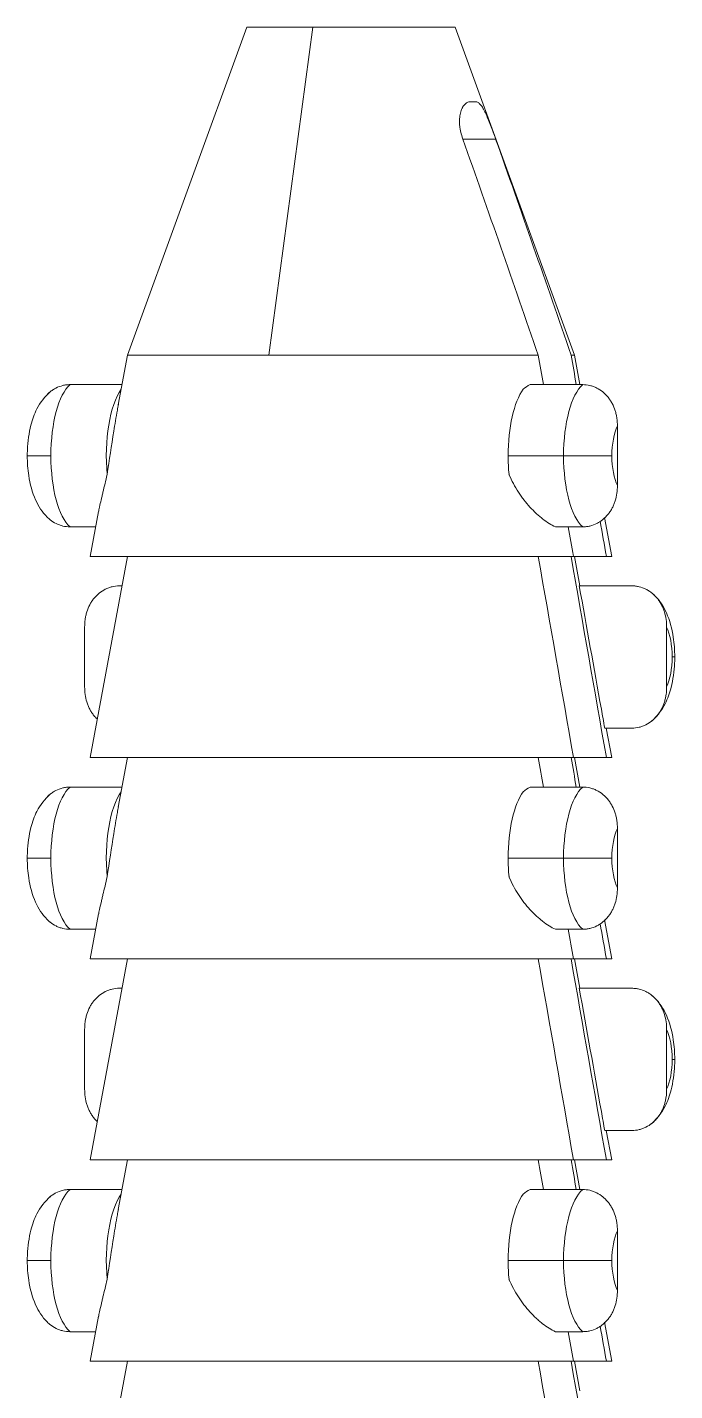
# Model space of a CAD drawing. Header units: millimetres. Extents: x 2433 to 4809, y -10272 to -6912.
# Drawn here: x 3205.94 to 3214.63, y -7161.24 to -7142.94 of the extents above; entities that cross this region are included whole.
import ezdxf

# ---------------------------------------------------------------- set-up
doc = ezdxf.new("R2010")
doc.units = ezdxf.units.MM

msp = doc.modelspace()

# ---------------------------------------------------------------- linework, layer by layer
at = {"linetype": 'Continuous', "lineweight": 18, "extrusion": (-1.22465e-16, -1, 0)}
for p, q in [((3208.886, -7142.942), (3207.286, -7147.342)), ((3208.886, -7142.942), (3209.772, -7142.942)), ((3211.686, -7142.942), (3209.772, -7142.942)), ((3213.286, -7147.342), (3211.686, -7142.942)), ((3211.887, -7143.942), (3211.961, -7143.942)), ((3207.286, -7147.342), (3207.163, -7148.007)), ((3207.286, -7147.342), (3209.184, -7147.342)), ((3209.184, -7147.342), (3212.799, -7147.342)), ((3213.286, -7147.342), (3213.24, -7147.342)), ((3213.359, -7147.738), (3213.286, -7147.342)), ((3206.514, -7147.738), (3207.213, -7147.738)), ((3213.397, -7147.738), (3212.689, -7147.738)), ((3213.862, -7149.092), (3213.862, -7148.292)), ((3206.898, -7149.44), (3206.786, -7150.042)), ((3213.786, -7150.042), (3213.689, -7149.519)), ((3206.514, -7149.646), (3206.859, -7149.646)), ((3213.397, -7149.646), (3213.031, -7149.646)), ((3206.786, -7150.042), (3213.273, -7150.042)), ((3207.286, -7150.042), (3206.786, -7152.742)), ((3213.273, -7150.042), (3213.714, -7150.042)), ((3213.359, -7150.438), (3213.286, -7150.042)), ((3213.786, -7150.042), (3213.714, -7150.042)), ((3207.176, -7150.438), (3207.213, -7150.438)), ((3214.058, -7150.438), (3213.35, -7150.438)), ((3206.711, -7150.992), (3206.711, -7151.792)), ((3214.523, -7150.992), (3214.523, -7151.792)), ((3214.058, -7152.346), (3213.692, -7152.346)), ((3213.786, -7152.742), (3213.713, -7152.346)), ((3206.786, -7152.742), (3213.273, -7152.742)), ((3207.286, -7152.742), (3207.163, -7153.407)), ((3213.273, -7152.742), (3213.714, -7152.742)), ((3213.359, -7153.138), (3213.286, -7152.742)), ((3213.786, -7152.742), (3213.714, -7152.742)), ((3206.514, -7153.138), (3207.213, -7153.138)), ((3213.397, -7153.138), (3212.689, -7153.138)), ((3213.862, -7154.492), (3213.862, -7153.692)), ((3206.898, -7154.84), (3206.786, -7155.442)), ((3213.786, -7155.442), (3213.689, -7154.919)), ((3206.514, -7155.046), (3206.859, -7155.046)), ((3213.397, -7155.046), (3213.031, -7155.046)), ((3207.286, -7155.442), (3206.786, -7158.142)), ((3206.786, -7155.442), (3213.273, -7155.442)), ((3213.273, -7155.442), (3213.714, -7155.442)), ((3213.359, -7155.838), (3213.286, -7155.442)), ((3213.786, -7155.442), (3213.714, -7155.442)), ((3207.176, -7155.838), (3207.213, -7155.838)), ((3214.058, -7155.838), (3213.35, -7155.838)), ((3206.711, -7156.392), (3206.711, -7157.192)), ((3214.523, -7156.392), (3214.523, -7157.192)), ((3214.058, -7157.746), (3213.692, -7157.746)), ((3213.786, -7158.142), (3213.713, -7157.746)), ((3206.786, -7158.142), (3213.273, -7158.142)), ((3207.286, -7158.142), (3207.163, -7158.807)), ((3213.273, -7158.142), (3213.714, -7158.142)), ((3213.359, -7158.538), (3213.286, -7158.142)), ((3213.786, -7158.142), (3213.714, -7158.142)), ((3206.514, -7158.538), (3207.213, -7158.538)), ((3213.397, -7158.538), (3212.689, -7158.538)), ((3213.862, -7159.892), (3213.862, -7159.092)), ((3206.898, -7160.24), (3206.786, -7160.842)), ((3213.786, -7160.842), (3213.689, -7160.319)), ((3206.514, -7160.446), (3206.859, -7160.446)), ((3213.397, -7160.446), (3213.031, -7160.446)), ((3207.286, -7160.842), (3206.786, -7163.542)), ((3206.786, -7160.842), (3213.273, -7160.842)), ((3213.273, -7160.842), (3213.714, -7160.842)), ((3213.359, -7161.238), (3213.286, -7160.842)), ((3213.786, -7160.842), (3213.714, -7160.842))]:
    msp.add_line(p, q, dxfattribs=at)
at = {"linetype": 'Continuous', "lineweight": 13, "extrusion": (-1.22465e-16, -1, 0)}
for p, q in [((3209.772, -7142.942), (3209.184, -7147.342)), ((3211.787, -7144.442), (3212.228, -7144.442)), ((3206.257, -7148.692), (3205.941, -7148.692)), ((3213.139, -7148.692), (3212.395, -7148.692)), ((3213.139, -7148.692), (3213.788, -7148.692)), ((3214.632, -7151.392), (3214.597, -7151.392)), ((3206.257, -7154.092), (3205.941, -7154.092)), ((3213.139, -7154.092), (3212.395, -7154.092)), ((3213.139, -7154.092), (3213.788, -7154.092)), ((3214.632, -7156.792), (3214.597, -7156.792)), ((3206.257, -7159.492), (3205.941, -7159.492)), ((3213.139, -7159.492), (3212.395, -7159.492)), ((3213.139, -7159.492), (3213.788, -7159.492))]:
    msp.add_line(p, q, dxfattribs=at)
at = {"linetype": 'Continuous', "lineweight": 13}
for centre, major_axis, start_param, end_param in [((3206.625, -7148.692), (0, 1), 0.304693, 1.570796), ((3213.507, -7148.692), (0, -1), 3.446285, 4.712389), ((3213.972, -7148.692), (0, 0.5), 0.643501, 1.570796), ((3206.625, -7148.692), (0, 1), 1.570796, 2.8369), ((3213.507, -7148.692), (0, -1), 4.712389, 5.978493), ((3213.972, -7148.692), (0, 0.5), 1.570796, 2.498092), ((3214.413, -7151.392), (0, 0.5), 4.712389, 5.639684), ((3214.413, -7151.392), (0, 0.5), 3.785094, 4.712389), ((3206.625, -7154.092), (0, 1), 0.304693, 1.570796), ((3213.507, -7154.092), (0, -1), 3.446285, 4.712389), ((3213.972, -7154.092), (0, 0.5), 0.643501, 1.570796), ((3206.625, -7154.092), (0, 1), 1.570796, 2.8369), ((3213.507, -7154.092), (0, -1), 4.712389, 5.978493), ((3213.972, -7154.092), (0, 0.5), 1.570796, 2.498092), ((3214.413, -7156.792), (0, 0.5), 4.712389, 5.639684), ((3214.413, -7156.792), (0, 0.5), 3.785094, 4.712389), ((3206.625, -7159.492), (0, 1), 0.304693, 1.570796), ((3213.507, -7159.492), (0, -1), 3.446285, 4.712389), ((3213.972, -7159.492), (0, 0.5), 0.643501, 1.570796), ((3206.625, -7159.492), (0, 1), 1.570796, 2.8369), ((3213.507, -7159.492), (0, -1), 4.712389, 5.978493), ((3213.972, -7159.492), (0, 0.5), 1.570796, 2.498092)]:
    msp.add_ellipse(centre, major_axis=major_axis, ratio=0.367425, start_param=start_param, end_param=end_param, dxfattribs=at)
at = {"linetype": 'Continuous', "lineweight": 18}
for centre, start_param, end_param in [((3207.369, -7148.692), 0.468534, 1.82542), ((3212.763, -7148.692), 0.468534, 1.570796), ((3212.763, -7148.692), 1.570796, 1.82542), ((3207.369, -7154.092), 0.468534, 1.82542), ((3212.763, -7154.092), 0.468534, 1.570796), ((3212.763, -7154.092), 1.570796, 1.82542), ((3207.369, -7159.492), 0.468534, 1.82542), ((3212.763, -7159.492), 0.468534, 1.570796), ((3212.763, -7159.492), 1.570796, 1.82542)]:
    msp.add_ellipse(centre, major_axis=(0, 1), ratio=0.367425, start_param=start_param, end_param=end_param, dxfattribs=at)
for points, knots in [([(3211.787, -7144.442), (3211.776, -7144.411), (3211.767, -7144.38), (3211.756, -7144.333), (3211.753, -7144.318), (3211.748, -7144.287), (3211.746, -7144.272), (3211.742, -7144.227), (3211.742, -7144.198), (3211.744, -7144.157), (3211.746, -7144.143), (3211.749, -7144.117), (3211.752, -7144.105), (3211.761, -7144.07), (3211.768, -7144.048), (3211.78, -7144.025), (3211.782, -7144.02), (3211.787, -7144.011), (3211.795, -7143.999), (3211.808, -7143.981), (3211.821, -7143.97), (3211.833, -7143.96), (3211.84, -7143.956), (3211.859, -7143.946), (3211.873, -7143.942), (3211.887, -7143.942)], [0, 0, 0, 0, 0.125, 0.125, 0.1875, 0.1875, 0.25, 0.25, 0.375, 0.375, 0.4375, 0.4375, 0.5, 0.5, 0.625, 0.625, 0.65625, 0.65625, 0.6875, 0.75, 0.8125, 0.8125, 0.875, 0.875, 1, 1, 1, 1]), ([(3211.961, -7143.942), (3211.971, -7143.942), (3211.982, -7143.946), (3211.998, -7143.956), (3212.003, -7143.96), (3212.014, -7143.969), (3212.02, -7143.975), (3212.036, -7143.994), (3212.047, -7144.01), (3212.06, -7144.034), (3212.063, -7144.038), (3212.069, -7144.048), (3212.072, -7144.054), (3212.08, -7144.07), (3212.085, -7144.081), (3212.102, -7144.116), (3212.113, -7144.142), (3212.136, -7144.198), (3212.148, -7144.226), (3212.165, -7144.271), (3212.171, -7144.286), (3212.182, -7144.317), (3212.188, -7144.333), (3212.205, -7144.38), (3212.217, -7144.411), (3212.228, -7144.442)], [0, 0, 0, 0, 0.125, 0.125, 0.1875, 0.1875, 0.25, 0.25, 0.375, 0.375, 0.40625, 0.40625, 0.4375, 0.4375, 0.5, 0.5, 0.625, 0.625, 0.75, 0.75, 0.8125, 0.8125, 0.875, 0.875, 1, 1, 1, 1]), ([(3212.799, -7147.342), (3212.632, -7146.858), (3212.465, -7146.375), (3212.128, -7145.408), (3211.958, -7144.925), (3211.787, -7144.442)], [0, 0, 0, 0, 0.5, 0.5, 1, 1, 1, 1]), ([(3213.24, -7147.342), (3213.073, -7146.858), (3212.906, -7146.375), (3212.569, -7145.408), (3212.399, -7144.925), (3212.228, -7144.442)], [0, 0, 0, 0, 0.5, 0.5, 1, 1, 1, 1]), ([(3206.251, -7147.83), (3206.176, -7147.9), (3206.067, -7148.039), (3205.975, -7148.303), (3205.944, -7148.525), (3205.941, -7148.666), (3205.941, -7148.692)], [0, 0, 0, 0, 0.324438, 0.57909, 0.92177, 1, 1, 1, 1]), ([(3206.212, -7147.865), (3206.222, -7147.855), (3206.232, -7147.846), (3206.256, -7147.827), (3206.269, -7147.817), (3206.29, -7147.803), (3206.297, -7147.799), (3206.312, -7147.791), (3206.319, -7147.787), (3206.355, -7147.769), (3206.386, -7147.758), (3206.433, -7147.746), (3206.449, -7147.743), (3206.482, -7147.739), (3206.498, -7147.738), (3206.514, -7147.738)], [0, 0, 0, 0, 0.1238, 0.1238, 0.269834, 0.269834, 0.34285, 0.34285, 0.415867, 0.415867, 0.707933, 0.707933, 0.853967, 0.853967, 1, 1, 1, 1]), ([(3213.397, -7147.738), (3213.429, -7147.738), (3213.461, -7147.742), (3213.508, -7147.753), (3213.524, -7147.758), (3213.555, -7147.769), (3213.57, -7147.776), (3213.613, -7147.798), (3213.641, -7147.815), (3213.673, -7147.842), (3213.68, -7147.847), (3213.692, -7147.858), (3213.71, -7147.876), (3213.738, -7147.907), (3213.758, -7147.934), (3213.776, -7147.963), (3213.785, -7147.977), (3213.809, -7148.023), (3213.822, -7148.054), (3213.837, -7148.104), (3213.842, -7148.121), (3213.849, -7148.155), (3213.852, -7148.172), (3213.86, -7148.223), (3213.862, -7148.258), (3213.862, -7148.292)], [0, 0, 0, 0, 0.125, 0.125, 0.1875, 0.1875, 0.25, 0.25, 0.375, 0.375, 0.40625, 0.40625, 0.4375, 0.5, 0.5625, 0.5625, 0.625, 0.625, 0.75, 0.75, 0.8125, 0.8125, 0.875, 0.875, 1, 1, 1, 1]), ([(3207.013, -7148.944), (3207.041, -7148.749), (3207.07, -7148.555), (3207.117, -7148.269), (3207.133, -7148.174), (3207.155, -7148.054), (3207.159, -7148.028), (3207.164, -7148.002)], [0, 0, 0, 0, 0.610792, 0.610792, 0.916188, 0.916188, 1, 1, 1, 1]), ([(3205.941, -7148.692), (3205.941, -7148.784), (3205.957, -7148.993), (3206.031, -7149.276), (3206.151, -7149.465), (3206.236, -7149.542), (3206.251, -7149.555)], [0, 0, 0, 0, 0.265804, 0.63008, 0.936974, 1, 1, 1, 1]), ([(3207.013, -7148.944), (3207.003, -7148.986), (3206.994, -7149.027), (3206.975, -7149.105), (3206.966, -7149.143), (3206.952, -7149.198), (3206.948, -7149.215), (3206.94, -7149.251), (3206.936, -7149.268), (3206.924, -7149.319), (3206.916, -7149.35), (3206.905, -7149.405), (3206.9, -7149.428), (3206.896, -7149.45)], [0, 0, 0, 0, 0.207922, 0.207922, 0.415844, 0.415844, 0.519805, 0.519805, 0.623766, 0.623766, 0.831688, 0.831688, 1, 1, 1, 1]), ([(3212.407, -7148.944), (3212.425, -7148.986), (3212.445, -7149.027), (3212.486, -7149.105), (3212.509, -7149.143), (3212.545, -7149.198), (3212.557, -7149.215), (3212.582, -7149.251), (3212.595, -7149.268), (3212.634, -7149.319), (3212.661, -7149.35), (3212.716, -7149.411), (3212.744, -7149.439), (3212.786, -7149.478), (3212.801, -7149.491), (3212.83, -7149.516), (3212.844, -7149.528), (3212.888, -7149.562), (3212.916, -7149.582), (3212.974, -7149.618), (3213.002, -7149.633), (3213.031, -7149.646)], [0, 0, 0, 0, 0.125, 0.125, 0.25, 0.25, 0.3125, 0.3125, 0.375, 0.375, 0.5, 0.5, 0.625, 0.625, 0.6875, 0.6875, 0.75, 0.75, 0.875, 0.875, 1, 1, 1, 1]), ([(3213.862, -7149.092), (3213.862, -7149.162), (3213.853, -7149.23), (3213.827, -7149.313), (3213.822, -7149.329), (3213.808, -7149.361), (3213.794, -7149.392), (3213.777, -7149.421), (3213.763, -7149.443), (3213.758, -7149.45), (3213.748, -7149.463), (3213.743, -7149.47), (3213.717, -7149.503), (3213.693, -7149.527), (3213.655, -7149.558), (3213.642, -7149.568), (3213.621, -7149.581), (3213.614, -7149.586), (3213.599, -7149.594), (3213.592, -7149.598), (3213.555, -7149.616), (3213.525, -7149.627), (3213.478, -7149.639), (3213.462, -7149.642), (3213.429, -7149.645), (3213.413, -7149.646), (3213.397, -7149.646)], [0, 0, 0, 0, 0.25, 0.25, 0.3125, 0.3125, 0.375, 0.4375, 0.4375, 0.46875, 0.46875, 0.5, 0.5, 0.625, 0.625, 0.6875, 0.6875, 0.71875, 0.71875, 0.75, 0.75, 0.875, 0.875, 0.9375, 0.9375, 1, 1, 1, 1]), ([(3206.514, -7149.646), (3206.482, -7149.646), (3206.45, -7149.643), (3206.403, -7149.631), (3206.387, -7149.627), (3206.356, -7149.615), (3206.341, -7149.609), (3206.298, -7149.587), (3206.27, -7149.569), (3206.242, -7149.547), (3206.24, -7149.545), (3206.238, -7149.544)], [0, 0, 0, 0, 0.325322, 0.325322, 0.487983, 0.487983, 0.650644, 0.650644, 0.975967, 0.975967, 1, 1, 1, 1]), ([(3207.176, -7150.438), (3207.143, -7150.438), (3207.111, -7150.442), (3207.064, -7150.453), (3207.049, -7150.458), (3207.018, -7150.469), (3207.003, -7150.476), (3206.959, -7150.498), (3206.931, -7150.515), (3206.899, -7150.542), (3206.893, -7150.547), (3206.88, -7150.558), (3206.862, -7150.576), (3206.834, -7150.607), (3206.814, -7150.634), (3206.796, -7150.663), (3206.787, -7150.677), (3206.763, -7150.723), (3206.75, -7150.754), (3206.735, -7150.804), (3206.731, -7150.821), (3206.723, -7150.855), (3206.72, -7150.872), (3206.713, -7150.923), (3206.711, -7150.958), (3206.711, -7150.992)], [0, 0, 0, 0, 0.125, 0.125, 0.1875, 0.1875, 0.25, 0.25, 0.375, 0.375, 0.40625, 0.40625, 0.4375, 0.5, 0.5625, 0.5625, 0.625, 0.625, 0.75, 0.75, 0.8125, 0.8125, 0.875, 0.875, 1, 1, 1, 1]), ([(3213.35, -7150.438), (3213.449, -7150.989), (3213.548, -7151.541), (3213.662, -7152.177), (3213.677, -7152.261), (3213.692, -7152.346)], [0, 0, 0, 0, 0.866606, 0.866606, 1, 1, 1, 1]), ([(3214.523, -7150.992), (3214.523, -7150.923), (3214.514, -7150.854), (3214.489, -7150.772), (3214.483, -7150.756), (3214.47, -7150.724), (3214.455, -7150.693), (3214.438, -7150.664), (3214.425, -7150.642), (3214.42, -7150.635), (3214.41, -7150.622), (3214.405, -7150.615), (3214.378, -7150.582), (3214.355, -7150.558), (3214.316, -7150.527), (3214.303, -7150.517), (3214.282, -7150.503), (3214.275, -7150.499), (3214.261, -7150.491), (3214.253, -7150.487), (3214.217, -7150.469), (3214.186, -7150.458), (3214.139, -7150.446), (3214.123, -7150.443), (3214.091, -7150.439), (3214.074, -7150.438), (3214.058, -7150.438)], [0, 0, 0, 0, 0.25, 0.25, 0.3125, 0.3125, 0.375, 0.4375, 0.4375, 0.46875, 0.46875, 0.5, 0.5, 0.625, 0.625, 0.6875, 0.6875, 0.71875, 0.71875, 0.75, 0.75, 0.875, 0.875, 0.9375, 0.9375, 1, 1, 1, 1]), ([(3214.632, -7151.392), (3214.632, -7151.301), (3214.616, -7151.092), (3214.541, -7150.809), (3214.421, -7150.62), (3214.337, -7150.543), (3214.322, -7150.53)], [0, 0, 0, 0, 0.265804, 0.63008, 0.936974, 1, 1, 1, 1]), ([(3214.322, -7152.255), (3214.397, -7152.185), (3214.506, -7152.046), (3214.597, -7151.782), (3214.629, -7151.559), (3214.632, -7151.419), (3214.632, -7151.392)], [0, 0, 0, 0, 0.324438, 0.57909, 0.92177, 1, 1, 1, 1]), ([(3206.711, -7151.792), (3206.711, -7151.862), (3206.719, -7151.93), (3206.745, -7152.013), (3206.751, -7152.029), (3206.764, -7152.061), (3206.778, -7152.092), (3206.795, -7152.121), (3206.809, -7152.143), (3206.814, -7152.15), (3206.824, -7152.163), (3206.829, -7152.17), (3206.848, -7152.194), (3206.863, -7152.21), (3206.878, -7152.224)], [0, 0, 0, 0, 0.43042, 0.43042, 0.538024, 0.538024, 0.645629, 0.753234, 0.753234, 0.807037, 0.807037, 0.860839, 0.860839, 1, 1, 1, 1]), ([(3214.058, -7152.346), (3214.091, -7152.346), (3214.123, -7152.343), (3214.17, -7152.331), (3214.185, -7152.327), (3214.216, -7152.315), (3214.231, -7152.309), (3214.275, -7152.287), (3214.302, -7152.269), (3214.335, -7152.243), (3214.341, -7152.238), (3214.353, -7152.226), (3214.372, -7152.209), (3214.399, -7152.178), (3214.419, -7152.151), (3214.438, -7152.122), (3214.447, -7152.107), (3214.47, -7152.062), (3214.483, -7152.03), (3214.499, -7151.981), (3214.503, -7151.964), (3214.511, -7151.93), (3214.514, -7151.913), (3214.521, -7151.862), (3214.523, -7151.827), (3214.523, -7151.792)], [0, 0, 0, 0, 0.125, 0.125, 0.1875, 0.1875, 0.25, 0.25, 0.375, 0.375, 0.40625, 0.40625, 0.4375, 0.5, 0.5625, 0.5625, 0.625, 0.625, 0.75, 0.75, 0.8125, 0.8125, 0.875, 0.875, 1, 1, 1, 1]), ([(3206.212, -7153.265), (3206.222, -7153.255), (3206.232, -7153.246), (3206.256, -7153.227), (3206.269, -7153.217), (3206.29, -7153.203), (3206.297, -7153.199), (3206.312, -7153.191), (3206.319, -7153.187), (3206.355, -7153.169), (3206.386, -7153.158), (3206.433, -7153.146), (3206.449, -7153.143), (3206.482, -7153.139), (3206.498, -7153.138), (3206.514, -7153.138)], [0, 0, 0, 0, 0.1238, 0.1238, 0.269834, 0.269834, 0.34285, 0.34285, 0.415867, 0.415867, 0.707933, 0.707933, 0.853967, 0.853967, 1, 1, 1, 1]), ([(3213.397, -7153.138), (3213.429, -7153.138), (3213.461, -7153.142), (3213.508, -7153.153), (3213.524, -7153.158), (3213.555, -7153.169), (3213.57, -7153.176), (3213.613, -7153.198), (3213.641, -7153.215), (3213.673, -7153.242), (3213.68, -7153.247), (3213.692, -7153.258), (3213.71, -7153.276), (3213.738, -7153.307), (3213.758, -7153.334), (3213.776, -7153.363), (3213.785, -7153.377), (3213.809, -7153.423), (3213.822, -7153.454), (3213.837, -7153.504), (3213.842, -7153.521), (3213.849, -7153.555), (3213.852, -7153.572), (3213.86, -7153.623), (3213.862, -7153.658), (3213.862, -7153.692)], [0, 0, 0, 0, 0.125, 0.125, 0.1875, 0.1875, 0.25, 0.25, 0.375, 0.375, 0.40625, 0.40625, 0.4375, 0.5, 0.5625, 0.5625, 0.625, 0.625, 0.75, 0.75, 0.8125, 0.8125, 0.875, 0.875, 1, 1, 1, 1]), ([(3206.251, -7153.23), (3206.176, -7153.3), (3206.067, -7153.439), (3205.975, -7153.703), (3205.944, -7153.925), (3205.941, -7154.066), (3205.941, -7154.092)], [0, 0, 0, 0, 0.324438, 0.57909, 0.92177, 1, 1, 1, 1]), ([(3207.013, -7154.344), (3207.041, -7154.149), (3207.07, -7153.955), (3207.117, -7153.669), (3207.133, -7153.574), (3207.155, -7153.454), (3207.159, -7153.428), (3207.164, -7153.402)], [0, 0, 0, 0, 0.610792, 0.610792, 0.916188, 0.916188, 1, 1, 1, 1]), ([(3205.941, -7154.092), (3205.941, -7154.184), (3205.957, -7154.393), (3206.031, -7154.676), (3206.151, -7154.865), (3206.236, -7154.942), (3206.251, -7154.955)], [0, 0, 0, 0, 0.265804, 0.63008, 0.936974, 1, 1, 1, 1]), ([(3207.013, -7154.344), (3207.003, -7154.386), (3206.994, -7154.427), (3206.975, -7154.505), (3206.966, -7154.543), (3206.952, -7154.598), (3206.948, -7154.615), (3206.94, -7154.651), (3206.936, -7154.668), (3206.924, -7154.719), (3206.916, -7154.75), (3206.905, -7154.805), (3206.9, -7154.828), (3206.896, -7154.85)], [0, 0, 0, 0, 0.207922, 0.207922, 0.415844, 0.415844, 0.519805, 0.519805, 0.623766, 0.623766, 0.831688, 0.831688, 1, 1, 1, 1]), ([(3212.407, -7154.344), (3212.425, -7154.386), (3212.445, -7154.427), (3212.486, -7154.505), (3212.509, -7154.543), (3212.545, -7154.598), (3212.557, -7154.615), (3212.582, -7154.651), (3212.595, -7154.668), (3212.634, -7154.719), (3212.661, -7154.75), (3212.716, -7154.811), (3212.744, -7154.839), (3212.786, -7154.878), (3212.801, -7154.891), (3212.83, -7154.916), (3212.844, -7154.928), (3212.888, -7154.962), (3212.916, -7154.982), (3212.974, -7155.018), (3213.002, -7155.033), (3213.031, -7155.046)], [0, 0, 0, 0, 0.125, 0.125, 0.25, 0.25, 0.3125, 0.3125, 0.375, 0.375, 0.5, 0.5, 0.625, 0.625, 0.6875, 0.6875, 0.75, 0.75, 0.875, 0.875, 1, 1, 1, 1]), ([(3213.862, -7154.492), (3213.862, -7154.562), (3213.853, -7154.63), (3213.827, -7154.713), (3213.822, -7154.729), (3213.808, -7154.761), (3213.794, -7154.792), (3213.777, -7154.821), (3213.763, -7154.843), (3213.758, -7154.85), (3213.748, -7154.863), (3213.743, -7154.87), (3213.717, -7154.903), (3213.693, -7154.927), (3213.655, -7154.958), (3213.642, -7154.968), (3213.621, -7154.981), (3213.614, -7154.986), (3213.599, -7154.994), (3213.592, -7154.998), (3213.555, -7155.016), (3213.525, -7155.027), (3213.478, -7155.039), (3213.462, -7155.042), (3213.429, -7155.045), (3213.413, -7155.046), (3213.397, -7155.046)], [0, 0, 0, 0, 0.25, 0.25, 0.3125, 0.3125, 0.375, 0.4375, 0.4375, 0.46875, 0.46875, 0.5, 0.5, 0.625, 0.625, 0.6875, 0.6875, 0.71875, 0.71875, 0.75, 0.75, 0.875, 0.875, 0.9375, 0.9375, 1, 1, 1, 1]), ([(3206.514, -7155.046), (3206.482, -7155.046), (3206.45, -7155.043), (3206.403, -7155.031), (3206.387, -7155.027), (3206.356, -7155.015), (3206.341, -7155.009), (3206.298, -7154.987), (3206.27, -7154.969), (3206.242, -7154.947), (3206.24, -7154.945), (3206.238, -7154.944)], [0, 0, 0, 0, 0.325322, 0.325322, 0.487983, 0.487983, 0.650644, 0.650644, 0.975967, 0.975967, 1, 1, 1, 1]), ([(3207.176, -7155.838), (3207.143, -7155.838), (3207.111, -7155.842), (3207.064, -7155.853), (3207.049, -7155.858), (3207.018, -7155.869), (3207.003, -7155.876), (3206.959, -7155.898), (3206.931, -7155.915), (3206.899, -7155.942), (3206.893, -7155.947), (3206.88, -7155.958), (3206.862, -7155.976), (3206.834, -7156.007), (3206.814, -7156.034), (3206.796, -7156.063), (3206.787, -7156.077), (3206.763, -7156.123), (3206.75, -7156.154), (3206.735, -7156.204), (3206.731, -7156.221), (3206.723, -7156.255), (3206.72, -7156.272), (3206.713, -7156.323), (3206.711, -7156.358), (3206.711, -7156.392)], [0, 0, 0, 0, 0.125, 0.125, 0.1875, 0.1875, 0.25, 0.25, 0.375, 0.375, 0.40625, 0.40625, 0.4375, 0.5, 0.5625, 0.5625, 0.625, 0.625, 0.75, 0.75, 0.8125, 0.8125, 0.875, 0.875, 1, 1, 1, 1]), ([(3213.35, -7155.838), (3213.449, -7156.389), (3213.548, -7156.941), (3213.662, -7157.577), (3213.677, -7157.661), (3213.692, -7157.746)], [0, 0, 0, 0, 0.866606, 0.866606, 1, 1, 1, 1]), ([(3214.523, -7156.392), (3214.523, -7156.323), (3214.514, -7156.254), (3214.489, -7156.172), (3214.483, -7156.156), (3214.47, -7156.124), (3214.455, -7156.093), (3214.438, -7156.064), (3214.425, -7156.042), (3214.42, -7156.035), (3214.41, -7156.022), (3214.405, -7156.015), (3214.378, -7155.982), (3214.355, -7155.958), (3214.316, -7155.927), (3214.303, -7155.917), (3214.282, -7155.903), (3214.275, -7155.899), (3214.261, -7155.891), (3214.253, -7155.887), (3214.217, -7155.869), (3214.186, -7155.858), (3214.139, -7155.846), (3214.123, -7155.843), (3214.091, -7155.839), (3214.074, -7155.838), (3214.058, -7155.838)], [0, 0, 0, 0, 0.25, 0.25, 0.3125, 0.3125, 0.375, 0.4375, 0.4375, 0.46875, 0.46875, 0.5, 0.5, 0.625, 0.625, 0.6875, 0.6875, 0.71875, 0.71875, 0.75, 0.75, 0.875, 0.875, 0.9375, 0.9375, 1, 1, 1, 1]), ([(3214.632, -7156.792), (3214.632, -7156.701), (3214.616, -7156.492), (3214.541, -7156.209), (3214.421, -7156.02), (3214.337, -7155.943), (3214.322, -7155.93)], [0, 0, 0, 0, 0.265804, 0.63008, 0.936974, 1, 1, 1, 1]), ([(3214.322, -7157.655), (3214.397, -7157.585), (3214.506, -7157.446), (3214.597, -7157.182), (3214.629, -7156.959), (3214.632, -7156.819), (3214.632, -7156.792)], [0, 0, 0, 0, 0.324438, 0.57909, 0.92177, 1, 1, 1, 1]), ([(3206.711, -7157.192), (3206.711, -7157.262), (3206.719, -7157.33), (3206.745, -7157.413), (3206.751, -7157.429), (3206.764, -7157.461), (3206.778, -7157.492), (3206.795, -7157.521), (3206.809, -7157.543), (3206.814, -7157.55), (3206.824, -7157.563), (3206.829, -7157.57), (3206.848, -7157.594), (3206.863, -7157.61), (3206.878, -7157.624)], [0, 0, 0, 0, 0.43042, 0.43042, 0.538024, 0.538024, 0.645629, 0.753234, 0.753234, 0.807037, 0.807037, 0.860839, 0.860839, 1, 1, 1, 1]), ([(3214.058, -7157.746), (3214.091, -7157.746), (3214.123, -7157.743), (3214.17, -7157.731), (3214.185, -7157.727), (3214.216, -7157.715), (3214.231, -7157.709), (3214.275, -7157.687), (3214.302, -7157.669), (3214.335, -7157.643), (3214.341, -7157.638), (3214.353, -7157.626), (3214.372, -7157.609), (3214.399, -7157.578), (3214.419, -7157.551), (3214.438, -7157.522), (3214.447, -7157.507), (3214.47, -7157.462), (3214.483, -7157.43), (3214.499, -7157.381), (3214.503, -7157.364), (3214.511, -7157.33), (3214.514, -7157.313), (3214.521, -7157.262), (3214.523, -7157.227), (3214.523, -7157.192)], [0, 0, 0, 0, 0.125, 0.125, 0.1875, 0.1875, 0.25, 0.25, 0.375, 0.375, 0.40625, 0.40625, 0.4375, 0.5, 0.5625, 0.5625, 0.625, 0.625, 0.75, 0.75, 0.8125, 0.8125, 0.875, 0.875, 1, 1, 1, 1]), ([(3206.251, -7158.63), (3206.176, -7158.7), (3206.067, -7158.839), (3205.975, -7159.103), (3205.944, -7159.325), (3205.941, -7159.466), (3205.941, -7159.492)], [0, 0, 0, 0, 0.324438, 0.57909, 0.92177, 1, 1, 1, 1]), ([(3206.212, -7158.665), (3206.222, -7158.655), (3206.232, -7158.646), (3206.256, -7158.627), (3206.269, -7158.617), (3206.29, -7158.603), (3206.297, -7158.599), (3206.312, -7158.591), (3206.319, -7158.587), (3206.355, -7158.569), (3206.386, -7158.558), (3206.433, -7158.546), (3206.449, -7158.543), (3206.482, -7158.539), (3206.498, -7158.538), (3206.514, -7158.538)], [0, 0, 0, 0, 0.1238, 0.1238, 0.269834, 0.269834, 0.34285, 0.34285, 0.415867, 0.415867, 0.707933, 0.707933, 0.853967, 0.853967, 1, 1, 1, 1]), ([(3213.397, -7158.538), (3213.429, -7158.538), (3213.461, -7158.542), (3213.508, -7158.553), (3213.524, -7158.558), (3213.555, -7158.569), (3213.57, -7158.576), (3213.613, -7158.598), (3213.641, -7158.615), (3213.673, -7158.642), (3213.68, -7158.647), (3213.692, -7158.658), (3213.71, -7158.676), (3213.738, -7158.707), (3213.758, -7158.734), (3213.776, -7158.763), (3213.785, -7158.777), (3213.809, -7158.823), (3213.822, -7158.854), (3213.837, -7158.904), (3213.842, -7158.921), (3213.849, -7158.955), (3213.852, -7158.972), (3213.86, -7159.023), (3213.862, -7159.058), (3213.862, -7159.092)], [0, 0, 0, 0, 0.125, 0.125, 0.1875, 0.1875, 0.25, 0.25, 0.375, 0.375, 0.40625, 0.40625, 0.4375, 0.5, 0.5625, 0.5625, 0.625, 0.625, 0.75, 0.75, 0.8125, 0.8125, 0.875, 0.875, 1, 1, 1, 1]), ([(3207.013, -7159.744), (3207.041, -7159.549), (3207.07, -7159.355), (3207.117, -7159.069), (3207.133, -7158.974), (3207.155, -7158.854), (3207.159, -7158.828), (3207.164, -7158.802)], [0, 0, 0, 0, 0.610792, 0.610792, 0.916188, 0.916188, 1, 1, 1, 1]), ([(3205.941, -7159.492), (3205.941, -7159.584), (3205.957, -7159.793), (3206.031, -7160.076), (3206.151, -7160.265), (3206.236, -7160.342), (3206.251, -7160.355)], [0, 0, 0, 0, 0.265804, 0.63008, 0.936974, 1, 1, 1, 1]), ([(3207.013, -7159.744), (3207.003, -7159.786), (3206.994, -7159.827), (3206.975, -7159.905), (3206.966, -7159.943), (3206.952, -7159.998), (3206.948, -7160.015), (3206.94, -7160.051), (3206.936, -7160.068), (3206.924, -7160.119), (3206.916, -7160.15), (3206.905, -7160.205), (3206.9, -7160.228), (3206.896, -7160.25)], [0, 0, 0, 0, 0.207922, 0.207922, 0.415844, 0.415844, 0.519805, 0.519805, 0.623766, 0.623766, 0.831688, 0.831688, 1, 1, 1, 1]), ([(3212.407, -7159.744), (3212.425, -7159.786), (3212.445, -7159.827), (3212.486, -7159.905), (3212.509, -7159.943), (3212.545, -7159.998), (3212.557, -7160.015), (3212.582, -7160.051), (3212.595, -7160.068), (3212.634, -7160.119), (3212.661, -7160.15), (3212.716, -7160.211), (3212.744, -7160.239), (3212.786, -7160.278), (3212.801, -7160.291), (3212.83, -7160.316), (3212.844, -7160.328), (3212.888, -7160.362), (3212.916, -7160.382), (3212.974, -7160.418), (3213.002, -7160.433), (3213.031, -7160.446)], [0, 0, 0, 0, 0.125, 0.125, 0.25, 0.25, 0.3125, 0.3125, 0.375, 0.375, 0.5, 0.5, 0.625, 0.625, 0.6875, 0.6875, 0.75, 0.75, 0.875, 0.875, 1, 1, 1, 1]), ([(3213.862, -7159.892), (3213.862, -7159.962), (3213.853, -7160.03), (3213.827, -7160.113), (3213.822, -7160.129), (3213.808, -7160.161), (3213.794, -7160.192), (3213.777, -7160.221), (3213.763, -7160.243), (3213.758, -7160.25), (3213.748, -7160.263), (3213.743, -7160.27), (3213.717, -7160.303), (3213.693, -7160.327), (3213.655, -7160.358), (3213.642, -7160.368), (3213.621, -7160.381), (3213.614, -7160.386), (3213.599, -7160.394), (3213.592, -7160.398), (3213.555, -7160.416), (3213.525, -7160.427), (3213.478, -7160.439), (3213.462, -7160.442), (3213.429, -7160.445), (3213.413, -7160.446), (3213.397, -7160.446)], [0, 0, 0, 0, 0.25, 0.25, 0.3125, 0.3125, 0.375, 0.4375, 0.4375, 0.46875, 0.46875, 0.5, 0.5, 0.625, 0.625, 0.6875, 0.6875, 0.71875, 0.71875, 0.75, 0.75, 0.875, 0.875, 0.9375, 0.9375, 1, 1, 1, 1]), ([(3206.514, -7160.446), (3206.482, -7160.446), (3206.45, -7160.443), (3206.403, -7160.431), (3206.387, -7160.427), (3206.356, -7160.415), (3206.341, -7160.409), (3206.298, -7160.387), (3206.27, -7160.369), (3206.242, -7160.347), (3206.24, -7160.345), (3206.238, -7160.344)], [0, 0, 0, 0, 0.325322, 0.325322, 0.487983, 0.487983, 0.650644, 0.650644, 0.975967, 0.975967, 1, 1, 1, 1])]:
    msp.add_open_spline(points, degree=3, knots=knots, dxfattribs=at)
for points in [[(3212.869, -7147.738), (3212.846, -7147.606), (3212.823, -7147.474), (3212.799, -7147.342)], [(3213.31, -7147.738), (3213.287, -7147.606), (3213.264, -7147.474), (3213.24, -7147.342)], [(3212.689, -7147.738), (3212.657, -7147.755), (3212.627, -7147.775), (3212.597, -7147.8)], [(3213.273, -7150.042), (3213.25, -7149.91), (3213.227, -7149.778), (3213.203, -7149.646)], [(3213.714, -7150.042), (3213.686, -7149.885), (3213.659, -7149.728), (3213.631, -7149.571)], [(3213.273, -7152.742), (3213.115, -7151.842), (3212.958, -7150.942), (3212.799, -7150.042)], [(3213.714, -7152.742), (3213.556, -7151.842), (3213.399, -7150.942), (3213.24, -7150.042)], [(3212.869, -7153.138), (3212.846, -7153.006), (3212.823, -7152.874), (3212.799, -7152.742)], [(3213.31, -7153.138), (3213.287, -7153.006), (3213.264, -7152.874), (3213.24, -7152.742)], [(3212.689, -7153.138), (3212.657, -7153.155), (3212.627, -7153.175), (3212.597, -7153.2)], [(3213.714, -7155.442), (3213.686, -7155.285), (3213.659, -7155.128), (3213.631, -7154.971)], [(3213.273, -7155.442), (3213.25, -7155.31), (3213.227, -7155.178), (3213.203, -7155.046)], [(3213.273, -7158.142), (3213.115, -7157.242), (3212.958, -7156.342), (3212.799, -7155.442)], [(3213.714, -7158.142), (3213.556, -7157.242), (3213.399, -7156.342), (3213.24, -7155.442)], [(3212.869, -7158.538), (3212.846, -7158.406), (3212.823, -7158.274), (3212.799, -7158.142)], [(3213.31, -7158.538), (3213.287, -7158.406), (3213.264, -7158.274), (3213.24, -7158.142)], [(3212.689, -7158.538), (3212.657, -7158.555), (3212.627, -7158.575), (3212.597, -7158.6)], [(3213.273, -7160.842), (3213.25, -7160.71), (3213.227, -7160.578), (3213.203, -7160.446)], [(3213.714, -7160.842), (3213.686, -7160.685), (3213.659, -7160.528), (3213.631, -7160.371)], [(3213.273, -7163.542), (3213.115, -7162.642), (3212.958, -7161.742), (3212.799, -7160.842)], [(3213.714, -7163.542), (3213.556, -7162.642), (3213.399, -7161.742), (3213.24, -7160.842)]]:
    msp.add_open_spline(points, degree=3, dxfattribs=at)

doc.saveas('drawing.dxf')
